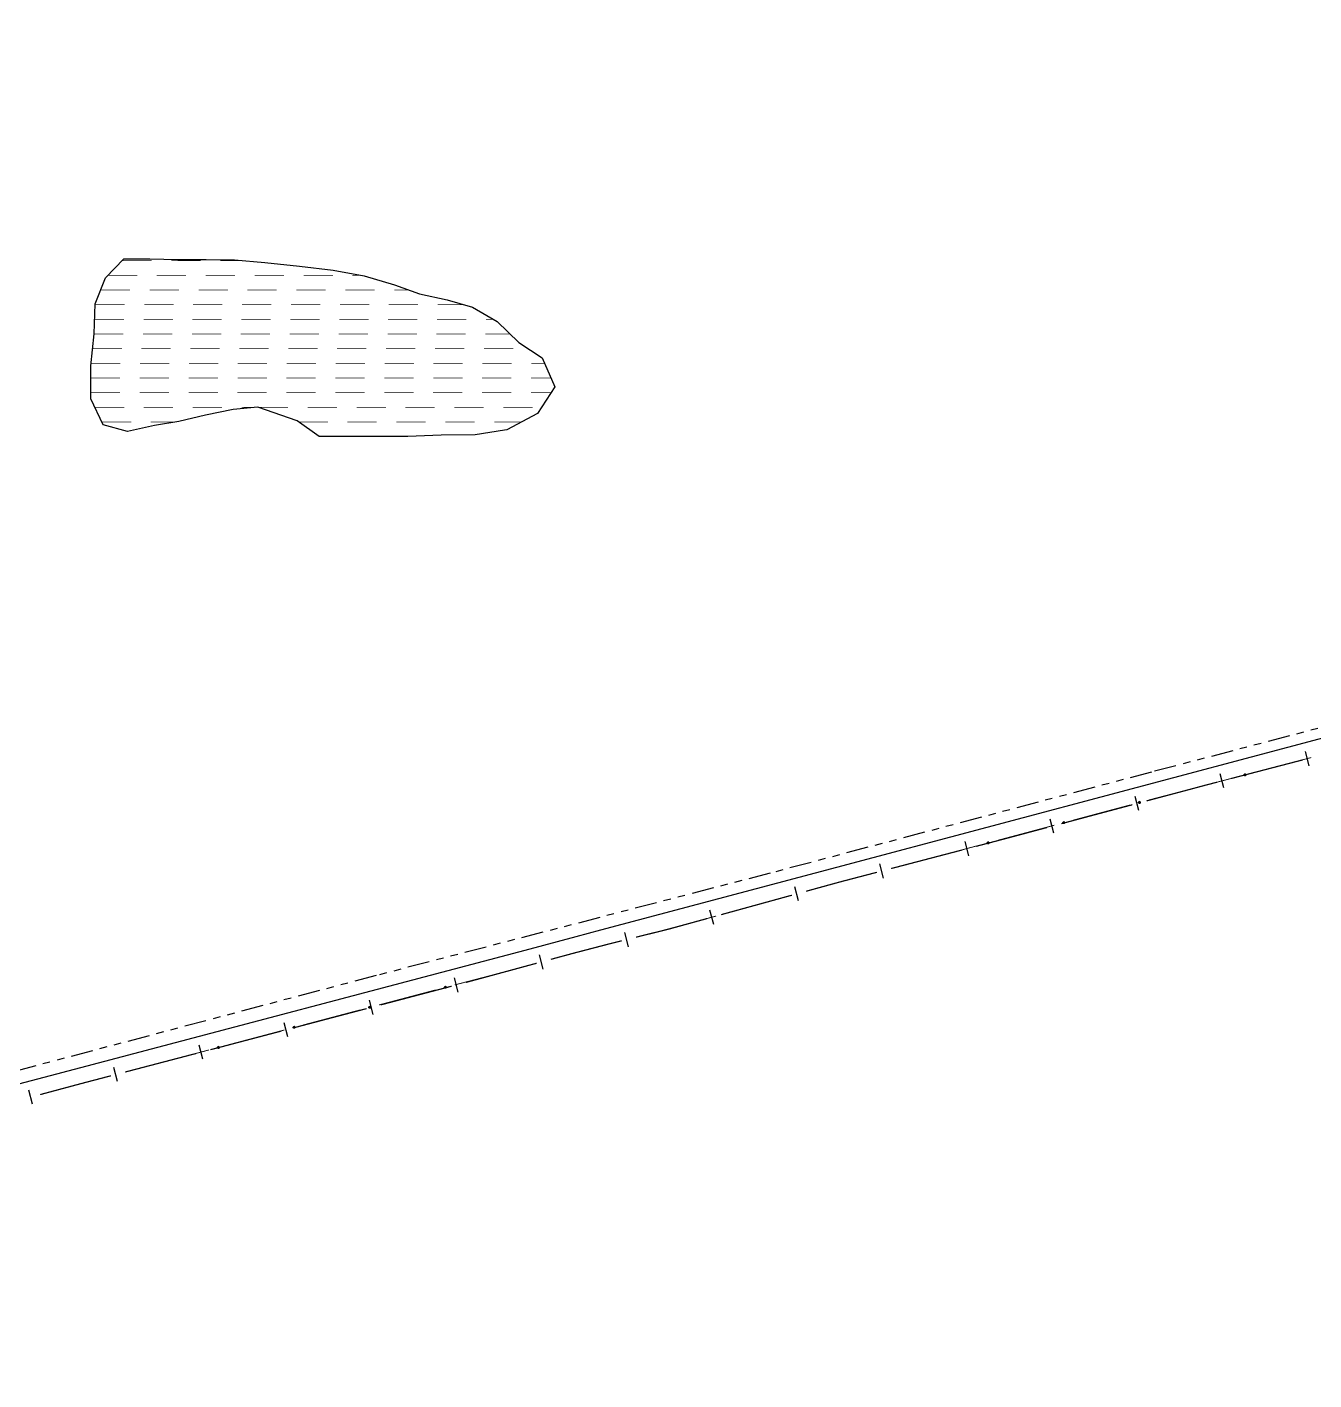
# Model space of a CAD drawing. Extents: x 208948 to 212966, y 4875285 to 4878160.
# Drawn here: x 211835.9 to 212099, y 4875880.1 to 4876156.6 of the extents above; entities that cross this region are included whole.
import ezdxf

# ---------------------------------------------------------------- set-up
doc = ezdxf.new("R2010")
doc.units = 0
doc.header["$LTSCALE"] = 1.5
doc.header["$MEASUREMENT"] = 0
doc.linetypes.add('TRACO_00', pattern=[10, -10])
doc.linetypes.add('TRACO_25', pattern=[8, 3, -1, 1, -1, 1, -1])
for name, color, linetype in [('HD-AREA-SUJ-INUND', 160, 'CONTINUOUS'), ('LM-LIM-SETORES-BAIRROS', 7, 'CONTINUOUS'), ('SV-EIXO-ROD-ESTR', 7, 'CONTINUOUS'), ('SV-FX-DOM-EST', 20, 'CONTINUOUS'), ('SV-ROD-ESTADUAIS', 20, 'CONTINUOUS')]:
    doc.layers.add(name, color=color, linetype=linetype)

# ---------------------------------------------------------------- blocks, each defined once
blk = doc.blocks.new('*X13')
at = {"layer": 'HD-AREA-SUJ-INUND', "const_width": 0.13}
for points in [[(211855.396389, 4876108.875563), (211861.396389, 4876108.876106)], [(211865.396389, 4876108.876468), (211871.396389, 4876108.877011)], [(211875.396389, 4876108.877374), (211879.396389, 4876108.877736)], [(211879.396389, 4876108.877736), (211880.104181, 4876108.87581)], [(211852.443006, 4876105.8755), (211858.443006, 4876105.875879)], [(211862.443006, 4876105.876131), (211868.443006, 4876105.876509)], [(211872.443006, 4876105.876761), (211878.443006, 4876105.877139)], [(211882.443006, 4876105.877391), (211888.443006, 4876105.87777)], [(211892.443006, 4876105.878022), (211898.443006, 4876105.8784)], [(211902.443006, 4876105.878652), (211903.443006, 4876105.878715)], [(211903.443006, 4876105.878715), (211904.087028, 4876105.876017)], [(211850.972574, 4876102.875453), (211856.972574, 4876102.875796)], [(211860.972574, 4876102.876025), (211866.972574, 4876102.876368)], [(211870.972574, 4876102.876597), (211876.972574, 4876102.876941)], [(211880.972574, 4876102.87717), (211886.972574, 4876102.877513)], [(211890.972574, 4876102.877742), (211896.972574, 4876102.878085)], [(211900.972574, 4876102.878314), (211906.972574, 4876102.878657)], [(211910.972574, 4876102.878886), (211913.972574, 4876102.879058)], [(211913.972574, 4876102.879058), (211913.972803, 4876102.876083)], [(211849.861825, 4876099.875409), (211855.861825, 4876099.875724)], [(211859.861825, 4876099.875933), (211865.861825, 4876099.876248)], [(211869.861825, 4876099.876458), (211875.861825, 4876099.876773)], [(211879.861825, 4876099.876983), (211885.861825, 4876099.877298)], [(211889.861825, 4876099.877507), (211895.861825, 4876099.877822)], [(211899.861825, 4876099.878032), (211905.861825, 4876099.878347)], [(211909.861825, 4876099.878557), (211915.861825, 4876099.878872)], [(211919.861825, 4876099.879082), (211924.861825, 4876099.879344)], [(211924.861825, 4876099.879344), (211925.248463, 4876099.876163)], [(211849.734409, 4876096.875374), (211855.734409, 4876096.875678)], [(211859.734409, 4876096.87588), (211865.734409, 4876096.876183)], [(211869.734409, 4876096.876385), (211875.734409, 4876096.876688)], [(211879.734409, 4876096.87689), (211885.734409, 4876096.877193)], [(211889.734409, 4876096.877395), (211895.734409, 4876096.877698)], [(211899.734409, 4876096.8779), (211905.734409, 4876096.878204)], [(211909.734409, 4876096.878406), (211915.734409, 4876096.878709)], [(211919.734409, 4876096.878911), (211925.734409, 4876096.879214)], [(211929.734409, 4876096.879416), (211930.734409, 4876096.879467)], [(211930.734409, 4876096.879467), (211931.28506, 4876096.87619)], [(211849.60468, 4876093.87534), (211855.60468, 4876093.875637)], [(211859.60468, 4876093.875835), (211865.60468, 4876093.876132)], [(211869.60468, 4876093.87633), (211875.60468, 4876093.876627)], [(211879.60468, 4876093.876825), (211885.60468, 4876093.877123)], [(211889.60468, 4876093.877321), (211895.60468, 4876093.877618)], [(211899.60468, 4876093.877816), (211905.60468, 4876093.878113)], [(211909.60468, 4876093.878311), (211915.60468, 4876093.878608)], [(211919.60468, 4876093.878806), (211925.60468, 4876093.879103)], [(211929.60468, 4876093.879301), (211934.60468, 4876093.879549)], [(211934.60468, 4876093.879549), (211934.661767, 4876093.876191)], [(211849.301556, 4876090.875304), (211855.301556, 4876090.875595)], [(211859.301556, 4876090.875788), (211865.301556, 4876090.876079)], [(211869.301555, 4876090.876273), (211875.301555, 4876090.876563)], [(211879.301555, 4876090.876757), (211885.301555, 4876090.877048)], [(211889.301555, 4876090.877242), (211895.301555, 4876090.877532)], [(211899.301555, 4876090.877726), (211905.301555, 4876090.878017)], [(211909.301555, 4876090.87821), (211915.301555, 4876090.878501)], [(211919.301555, 4876090.878695), (211925.301555, 4876090.878985)], [(211929.301555, 4876090.879179), (211935.301555, 4876090.87947)], [(211848.998431, 4876087.875268), (211854.998431, 4876087.875553)], [(211858.998431, 4876087.875743), (211864.998431, 4876087.876028)], [(211868.998431, 4876087.876218), (211874.998431, 4876087.876503)], [(211878.998431, 4876087.876693), (211884.998431, 4876087.876979)], [(211888.998431, 4876087.877169), (211894.998431, 4876087.877454)], [(211898.998431, 4876087.877644), (211904.998431, 4876087.877929)], [(211908.998431, 4876087.878119), (211914.998431, 4876087.878404)], [(211918.998431, 4876087.878594), (211924.998431, 4876087.878879)], [(211928.998431, 4876087.879069), (211934.998431, 4876087.879354)], [(211938.998431, 4876087.879544), (211940.998431, 4876087.879639)], [(211940.998431, 4876087.879639), (211941.697039, 4876087.876195)], [(211848.940137, 4876084.875234), (211854.940137, 4876084.875518)], [(211858.940137, 4876084.875706), (211864.940137, 4876084.875989)], [(211868.940137, 4876084.876178), (211874.940137, 4876084.876461)], [(211878.940137, 4876084.87665), (211884.940137, 4876084.876933)], [(211888.940137, 4876084.877122), (211894.940137, 4876084.877405)], [(211898.940137, 4876084.877594), (211904.940137, 4876084.877877)], [(211908.940137, 4876084.878066), (211914.940137, 4876084.878349)], [(211918.940137, 4876084.878537), (211924.940137, 4876084.878821)], [(211928.940137, 4876084.879009), (211934.940137, 4876084.879292)], [(211938.940137, 4876084.879481), (211942.940137, 4876084.87967)], [(211942.940137, 4876084.87967), (211942.993894, 4876084.876175)], [(211848.930849, 4876081.875201), (211854.930849, 4876081.875484)], [(211858.930849, 4876081.875673), (211864.930849, 4876081.875956)], [(211868.930849, 4876081.876145), (211874.930849, 4876081.876428)], [(211878.930849, 4876081.876617), (211884.930849, 4876081.8769)], [(211888.930849, 4876081.877088), (211894.930849, 4876081.877372)], [(211898.930849, 4876081.87756), (211904.930849, 4876081.877843)], [(211908.930849, 4876081.878032), (211914.930849, 4876081.878315)], [(211918.930849, 4876081.878504), (211924.930849, 4876081.878787)], [(211928.930849, 4876081.878976), (211934.930849, 4876081.879259)], [(211938.930849, 4876081.879447), (211942.930849, 4876081.879636)], [(211942.930849, 4876081.879636), (211943.020098, 4876081.876142)], [(211849.773581, 4876078.875177), (211855.773581, 4876078.87565)], [(211859.773581, 4876078.875965), (211865.773581, 4876078.876438)], [(211869.773581, 4876078.876753), (211875.773581, 4876078.877226)], [(211879.773581, 4876078.877541), (211881.773581, 4876078.877699)], [(211881.773581, 4876078.877699), (211882.503498, 4876078.875504)], [(211883.273024, 4876078.875512), (211889.273024, 4876078.87587)], [(211893.273024, 4876078.876108), (211899.273024, 4876078.876466)], [(211903.273024, 4876078.876705), (211909.273024, 4876078.877063)], [(211913.273024, 4876078.877302), (211919.273024, 4876078.87766)], [(211923.273024, 4876078.877898), (211929.273024, 4876078.878256)], [(211933.273024, 4876078.878495), (211939.273024, 4876078.878853)], [(211851.216741, 4876075.875158), (211857.216741, 4876075.875849)], [(211861.216741, 4876075.87631), (211866.216741, 4876075.876885)], [(211866.216741, 4876075.876885), (211866.416849, 4876075.87531)], [(211891.413553, 4876075.87556), (211897.413553, 4876075.875962)], [(211901.413553, 4876075.87623), (211907.413553, 4876075.876632)], [(211911.413553, 4876075.8769), (211917.413553, 4876075.877302)], [(211921.413553, 4876075.87757), (211927.413553, 4876075.877972)], [(211931.413553, 4876075.87824), (211936.413553, 4876075.878575)], [(211936.413553, 4876075.878575), (211936.987276, 4876075.876016)]]:
    blk.add_lwpolyline(points, dxfattribs=at)

msp = doc.modelspace()

# ---------------------------------------------------------------- linework, layer by layer
at = {"layer": 'HD-AREA-SUJ-INUND', "linetype": 'TRACO_00'}
msp.add_polyline3d([(211883.104432, 4876078.935366, 9.19886), (211878.084714, 4876078.435326, 9.19886), (211872.384959, 4876077.275288, 9.19886), (211866.925166, 4876075.955255, 9.19886), (211861.965408, 4876075.175219, 9.19886), (211856.485625, 4876073.915184, 9.19886), (211851.48615, 4876075.315116, 9.19886), (211848.92701, 4876080.635014, 9.19886), (211848.936395, 4876083.666431, 9.19886), (211848.947875, 4876087.374916, 9.19886), (211849.60867, 4876093.914828, 9.19886), (211849.869441, 4876100.054741, 9.19886), (211851.949981, 4876105.374683, 9.19886), (211855.730214, 4876109.214664, 9.19886), (211861.009847, 4876109.194715, 9.19886), (211866.709443, 4876109.11477, 9.19886), (211872.549037, 4876109.094827, 9.19886), (211878.348629, 4876109.034883, 9.19886), (211884.528131, 4876108.47495, 9.19886), (211891.62754, 4876107.69503, 9.19886), (211898.526966, 4876106.935107, 9.19886), (211904.826377, 4876105.735184, 9.19886), (211911.025717, 4876103.93527, 9.19886), (211916.145127, 4876102.095346, 9.19886), (211921.784581, 4876100.875418, 9.19886), (211926.984029, 4876099.375489, 9.19886), (211932.043302, 4876096.43558, 9.19886), (211936.442446, 4876092.135685, 9.19886), (211941.22171, 4876088.975777, 9.19886), (211943.780772, 4876083.055887, 9.19886), (211940.260313, 4876077.595933, 9.19886), (211933.980323, 4876074.295921, 9.19886), (211933.497801, 4876074.218232, 9.19886), (211927.520635, 4876073.255874, 9.19886), (211920.601105, 4876073.195809, 9.19886), (211913.741545, 4876072.935747, 9.19886), (211907.361978, 4876072.875687, 9.19886), (211900.722437, 4876072.875623, 9.19886), (211895.642787, 4876072.875574, 9.19886), (211891.103515, 4876076.095484, 9.19886)], close=True, dxfattribs=at)
at = {"layer": 'LM-LIM-SETORES-BAIRROS'}
for points in [[(212098.018884, 4876005.599563), (212097.263336, 4876008.502862)], [(212080.599088, 4876001.066273), (212079.84354, 4876003.969573)], [(212063.212523, 4875996.444485), (212062.438465, 4875999.342904)], [(212045.822009, 4875991.800134), (212045.04795, 4875994.698553)], [(212028.414692, 4875987.189825), (212027.655218, 4875990.0921)], [(212011.001043, 4875982.632982), (212010.241569, 4875985.535257)], [(211993.636264, 4875977.968665), (211992.839471, 4875980.860917)], [(211976.282751, 4875973.187912), (211975.485959, 4875976.080164)], [(211958.834045, 4875968.619834), (211958.1112, 4875971.531448)], [(211941.456716, 4875964.056367), (211940.67016, 4875966.95142)], [(211924.071535, 4875959.347446), (211923.307523, 4875962.248529)], [(211906.665034, 4875954.763373), (211905.901022, 4875957.664457)], [(211889.258533, 4875950.179301), (211888.494521, 4875953.080384)], [(211871.848554, 4875945.600207), (211871.088604, 4875948.502358)], [(211854.435652, 4875941.040508), (211853.675702, 4875943.942658)], [(211837.049451, 4875936.41638), (211836.271533, 4875939.313766)]]:
    msp.add_lwpolyline(points, dxfattribs=at)
at = {"layer": 'LM-LIM-SETORES-BAIRROS', "const_width": 0.25}
for points in [[(212082.156847, 4876003.021622), (212096.673344, 4876006.799363)], [(212077.065136, 4876001.696566), (212079.253548, 4876002.266074)], [(212064.757773, 4875998.409734), (212076.35145, 4876001.505968)], [(212076.35145, 4876001.505968), (212077.065136, 4876001.696566)], [(212047.367259, 4875993.765383), (212061.859354, 4875997.635675)], [(212035.192745, 4875990.514029), (212044.46884, 4875992.991324)], [(212012.556156, 4875984.590435), (212027.06753, 4875988.387805)], [(212029.969805, 4875989.147278), (212034.80693, 4875990.413068)], [(212034.80693, 4875990.413068), (212035.192745, 4875990.514029)], [(212001.955759, 4875981.8165), (212009.653881, 4875983.830962)], [(211995.166035, 4875979.945986), (212001.914624, 4875981.805168)], [(212001.914624, 4875981.805168), (212001.955759, 4875981.8165)], [(211977.812523, 4875975.165233), (211992.273783, 4875979.149194)], [(211967.227768, 4875972.249218), (211974.920271, 4875974.36844)], [(211960.413698, 4875970.557538), (211967.207463, 4875972.244177)], [(211967.207463, 4875972.244177), (211967.227768, 4875972.249218)], [(211947.474732, 4875967.245775), (211954.592808, 4875969.102665)], [(211954.592808, 4875969.102665), (211955.367165, 4875969.304671)], [(211955.367165, 4875969.304671), (211957.502084, 4875969.834692)], [(211942.993473, 4875966.028264), (211946.853543, 4875967.077005)], [(211946.853543, 4875967.077005), (211947.474732, 4875967.245775)], [(211925.623157, 4875961.30893), (211940.09842, 4875965.241709)], [(211908.217084, 4875956.723256), (211922.722502, 4875960.543317)], [(211890.810583, 4875952.139184), (211905.316001, 4875955.959244)], [(211875.40671, 4875948.082512), (211887.909499, 4875951.375172)], [(211855.990444, 4875942.998216), (211870.501195, 4875946.797966)], [(211873.403345, 4875947.557916), (211875.338112, 4875948.064549)], [(211875.338112, 4875948.064549), (211875.40671, 4875948.082512)], [(211847.433933, 4875940.757629), (211853.088294, 4875942.238266)], [(211838.592082, 4875938.383685), (211847.284239, 4875940.717438)], [(211847.284239, 4875940.717438), (211847.433933, 4875940.757629)]]:
    msp.add_lwpolyline(points, dxfattribs=at)
at = {"layer": 'SV-EIXO-ROD-ESTR', "const_width": 0.18}
for points in [[(212098.43065, 4876007.282837), (212086.821087, 4876004.246713)], [(212078.113915, 4876001.969619), (212078.019501, 4876001.944928)], [(212082.951233, 4876003.234671), (212078.113915, 4876001.969619)], [(212076.84449, 4876001.63764), (212065.234928, 4875998.601515)], [(212061.36865, 4875997.575939), (212049.774783, 4875994.480419)], [(212045.91016, 4875993.448579), (212034.316293, 4875990.35306)], [(212030.451671, 4875989.32122), (212021.75627, 4875986.99958)], [(212021.75627, 4875986.99958), (212021.447941, 4875986.917258)], [(211976.768684, 4875974.877663), (211968.079519, 4875972.532794)], [(211967.557089, 4875972.39181), (211965.178591, 4875971.768234)], [(211968.079519, 4875972.532794), (211967.557089, 4875972.39181)], [(211934.970936, 4875963.848624), (211923.363231, 4875960.805405)], [(211919.33029, 4875959.74808), (211907.89354, 4875956.720264)], [(211919.493996, 4875959.790999), (211919.33029, 4875959.74808)], [(211904.026756, 4875955.696555), (211892.426404, 4875952.625426)], [(211888.55962, 4875951.601717), (211876.959268, 4875948.530588)], [(211873.09259, 4875947.506478), (211866.328124, 4875945.705924)], [(211866.328124, 4875945.705924), (211866.164013, 4875945.662242)]]:
    msp.add_lwpolyline(points, dxfattribs=at)
at = {"layer": 'SV-EIXO-ROD-ESTR'}
for points in [[(212085.053017, 4876003.670545), (212085.028909, 4876003.627991), (212084.999488, 4876003.596348), (212084.967353, 4876003.577019), (212084.934503, 4876003.567342), (212084.89978, 4876003.561228), (212084.863412, 4876003.562787), (212084.823431, 4876003.573459), (212084.780574, 4876003.597343), (212084.750139, 4876003.629612), (212084.729503, 4876003.660103), (212084.717441, 4876003.693777), (212084.712066, 4876003.727608), (212084.714935, 4876003.765331), (212084.726146, 4876003.805742), (212084.751205, 4876003.848256), (212084.780261, 4876003.87908), (212084.811835, 4876003.896961), (212084.845765, 4876003.908873), (212084.881289, 4876003.91469), (212084.916979, 4876003.912954), (212084.957647, 4876003.901593), (212084.99928, 4876003.876304), (212085.030354, 4876003.847675), (212085.048673, 4876003.816361), (212085.059649, 4876003.782692), (212085.066205, 4876003.74794), (212085.066159, 4876003.711317), (212085.053017, 4876003.670545)], [(212063.468175, 4875998.022568), (212063.444286, 4875997.979891), (212063.415027, 4875997.948097), (212063.382991, 4875997.928603), (212063.350191, 4875997.918759), (212063.3155, 4875997.912467), (212063.279124, 4875997.91384), (212063.239089, 4875997.924307), (212063.19611, 4875997.947971), (212063.165511, 4875997.980085), (212063.144719, 4875998.010469), (212063.132485, 4875998.044081), (212063.126937, 4875998.077884), (212063.129613, 4875998.115621), (212063.140616, 4875998.156089), (212063.165457, 4875998.198731), (212063.194355, 4875998.229703), (212063.225837, 4875998.247745), (212063.259706, 4875998.259831), (212063.295199, 4875998.26583), (212063.330898, 4875998.264276), (212063.371623, 4875998.253124), (212063.413385, 4875998.228048), (212063.444606, 4875998.199579), (212063.463085, 4875998.168359), (212063.474233, 4875998.134747), (212063.480966, 4875998.100029), (212063.481108, 4875998.063406), (212063.468175, 4875998.022568)], [(212048.009686, 4875993.895208), (212047.985796, 4875993.852531), (212047.956537, 4875993.820738), (212047.924502, 4875993.801244), (212047.891701, 4875993.791399), (212047.85701, 4875993.785108), (212047.820635, 4875993.786481), (212047.7806, 4875993.796948), (212047.737621, 4875993.820612), (212047.707021, 4875993.852725), (212047.686229, 4875993.88311), (212047.673995, 4875993.916721), (212047.668447, 4875993.950524), (212047.671123, 4875993.988262), (212047.682126, 4875994.02873), (212047.706967, 4875994.071371), (212047.735866, 4875994.102344), (212047.767347, 4875994.120385), (212047.801216, 4875994.132471), (212047.83671, 4875994.13847), (212047.872409, 4875994.136917), (212047.913134, 4875994.125765), (212047.954896, 4875994.100689), (212047.986116, 4875994.072219), (212048.004595, 4875994.040999), (212048.015743, 4875994.007387), (212048.022477, 4875993.972669), (212048.022619, 4875993.936046), (212048.009686, 4875993.895208)], [(212032.551196, 4875989.767849), (212032.527306, 4875989.725172), (212032.498048, 4875989.693378), (212032.466012, 4875989.673884), (212032.433211, 4875989.66404), (212032.39852, 4875989.657748), (212032.362145, 4875989.659121), (212032.32211, 4875989.669588), (212032.279131, 4875989.693252), (212032.248532, 4875989.725365), (212032.22774, 4875989.75575), (212032.215505, 4875989.789362), (212032.209958, 4875989.823165), (212032.212634, 4875989.860902), (212032.223637, 4875989.90137), (212032.248478, 4875989.944011), (212032.277376, 4875989.974984), (212032.308858, 4875989.993026), (212032.342726, 4875990.005112), (212032.37822, 4875990.011111), (212032.413919, 4875990.009557), (212032.454644, 4875989.998405), (212032.496406, 4875989.973329), (212032.527627, 4875989.944859), (212032.546106, 4875989.91364), (212032.557253, 4875989.880028), (212032.563987, 4875989.84531), (212032.564129, 4875989.808687), (212032.551196, 4875989.767849)], [(211921.595514, 4875960.228158), (211921.571432, 4875960.185589), (211921.54203, 4875960.153928), (211921.509907, 4875960.134579), (211921.477062, 4875960.124882), (211921.442343, 4875960.118747), (211921.405974, 4875960.120284), (211921.365987, 4875960.130931), (211921.323115, 4875960.154789), (211921.292661, 4875960.18704), (211921.272006, 4875960.217518), (211921.259923, 4875960.251184), (211921.254528, 4875960.285012), (211921.257374, 4875960.322737), (211921.26856, 4875960.363155), (211921.293593, 4875960.405684), (211921.32263, 4875960.436526), (211921.354193, 4875960.454426), (211921.388115, 4875960.466359), (211921.423636, 4875960.472197), (211921.459327, 4875960.470483), (211921.500002, 4875960.459147), (211921.54165, 4875960.433884), (211921.572742, 4875960.405273), (211921.59108, 4875960.37397), (211921.602076, 4875960.340309), (211921.608654, 4875960.305561), (211921.608631, 4875960.268938), (211921.595514, 4875960.228158)], [(211906.127216, 4875956.138767), (211906.103237, 4875956.09614), (211906.073911, 4875956.064408), (211906.041835, 4875956.044982), (211906.009013, 4875956.035207), (211905.974309, 4875956.028988), (211905.937937, 4875956.030437), (211905.897924, 4875956.040988), (211905.854995, 4875956.064743), (211905.824463, 4875956.09692), (211905.803735, 4875956.127349), (211905.791571, 4875956.160986), (211905.786095, 4875956.194801), (211905.78885, 4875956.232533), (211905.799938, 4875956.272977), (211905.824869, 4875956.315566), (211905.853832, 4875956.346478), (211905.885352, 4875956.364453), (211905.919246, 4875956.376468), (211905.954752, 4875956.382392), (211905.990448, 4875956.380764), (211906.031149, 4875956.369526), (211906.072858, 4875956.344362), (211906.104019, 4875956.315827), (211906.122432, 4875956.284568), (211906.133509, 4875956.250933), (211906.14017, 4875956.216201), (211906.140235, 4875956.179578), (211906.127216, 4875956.138767)], [(211890.66008, 4875952.043929), (211890.636101, 4875952.001302), (211890.606775, 4875951.96957), (211890.574699, 4875951.950144), (211890.541877, 4875951.940368), (211890.507173, 4875951.93415), (211890.470801, 4875951.935599), (211890.430788, 4875951.94615), (211890.387859, 4875951.969905), (211890.357327, 4875952.002082), (211890.336599, 4875952.032511), (211890.324435, 4875952.066148), (211890.318959, 4875952.099963), (211890.321714, 4875952.137694), (211890.332802, 4875952.178139), (211890.357733, 4875952.220728), (211890.386696, 4875952.25164), (211890.418216, 4875952.269615), (211890.45211, 4875952.28163), (211890.487616, 4875952.287554), (211890.523311, 4875952.285925), (211890.564013, 4875952.274688), (211890.605722, 4875952.249524), (211890.636883, 4875952.220989), (211890.655296, 4875952.18973), (211890.666373, 4875952.156095), (211890.673034, 4875952.121363), (211890.673099, 4875952.08474), (211890.66008, 4875952.043929)], [(211875.192944, 4875947.94909), (211875.168965, 4875947.906464), (211875.139639, 4875947.874732), (211875.107562, 4875947.855306), (211875.074741, 4875947.84553), (211875.040037, 4875947.839311), (211875.003665, 4875947.840761), (211874.963652, 4875947.851312), (211874.920723, 4875947.875066), (211874.890191, 4875947.907244), (211874.869463, 4875947.937672), (211874.857299, 4875947.97131), (211874.851823, 4875948.005124), (211874.854578, 4875948.042856), (211874.865666, 4875948.083301), (211874.890597, 4875948.12589), (211874.91956, 4875948.156802), (211874.951079, 4875948.174777), (211874.984973, 4875948.186791), (211875.02048, 4875948.192716), (211875.056175, 4875948.191087), (211875.096877, 4875948.179849), (211875.138586, 4875948.154686), (211875.169747, 4875948.12615), (211875.18816, 4875948.094892), (211875.199237, 4875948.061257), (211875.205898, 4875948.026525), (211875.205963, 4875947.989901), (211875.192944, 4875947.94909)]]:
    msp.add_lwpolyline(points, close=True, dxfattribs=at)
for points in [[(212085.030354, 4876003.847675), (212084.712066, 4876003.727608)], [(212084.99928, 4876003.876304), (212084.714935, 4876003.765331)], [(212085.048673, 4876003.816361), (212084.717441, 4876003.693777)], [(212085.035961, 4876003.831884), (212084.717547, 4876003.711941)], [(212085.012464, 4876003.862409), (212084.717811, 4876003.748681)], [(212084.975135, 4876003.886497), (212084.723356, 4876003.786802)], [(212085.051538, 4876003.799287), (212084.724512, 4876003.679913)], [(212084.957647, 4876003.901593), (212084.726146, 4876003.805742)], [(212085.059649, 4876003.782692), (212084.729503, 4876003.660103)], [(212085.05954, 4876003.763298), (212084.745085, 4876003.644391)], [(212084.932587, 4876003.903578), (212084.746063, 4876003.829411)], [(212085.066205, 4876003.74794), (212084.750139, 4876003.629612)], [(212084.916979, 4876003.912954), (212084.751205, 4876003.848256)], [(212085.06157, 4876003.728569), (212084.769903, 4876003.614211)], [(212084.895096, 4876003.912109), (212084.771816, 4876003.865765)], [(212084.881289, 4876003.91469), (212084.780261, 4876003.87908)], [(212085.066159, 4876003.711317), (212084.780574, 4876003.597343)], [(212085.05832, 4876003.692458), (212084.804936, 4876003.588113)], [(212085.053017, 4876003.670545), (212084.823431, 4876003.573459)], [(212085.038944, 4876003.6479), (212084.85047, 4876003.570402)], [(212085.028909, 4876003.627991), (212084.863412, 4876003.562787)], [(212085.012216, 4876003.609881), (212084.889911, 4876003.565202)], [(212084.999488, 4876003.596348), (212084.89978, 4876003.561228)], [(212063.444606, 4875998.199579), (212063.126937, 4875998.077884)], [(212063.413385, 4875998.228048), (212063.129613, 4875998.115621)], [(212063.463085, 4875998.168359), (212063.132485, 4875998.044081)], [(212063.450294, 4875998.183816), (212063.132497, 4875998.062246)], [(212063.42664, 4875998.214221), (212063.132574, 4875998.098986)], [(212063.389189, 4875998.238118), (212063.137924, 4875998.137135)], [(212063.466037, 4875998.1513), (212063.139627, 4875998.030253)], [(212063.371623, 4875998.253124), (212063.140616, 4875998.156089)], [(212063.474233, 4875998.134747), (212063.144719, 4875998.010469)], [(212063.474223, 4875998.115352), (212063.160381, 4875997.994837)], [(212063.346554, 4875998.254981), (212063.160412, 4875998.17986)], [(212063.330898, 4875998.264276), (212063.165457, 4875998.198731)], [(212063.480966, 4875998.100029), (212063.165511, 4875997.980085)], [(212063.476431, 4875998.080634), (212063.185353, 4875997.964784)], [(212063.30902, 4875998.263319), (212063.185979, 4875998.216345)], [(212063.295199, 4875998.26583), (212063.194355, 4875998.229703)], [(212063.481108, 4875998.063406), (212063.19611, 4875997.947971)], [(212063.473366, 4875998.044507), (212063.22052, 4875997.938866)], [(212063.468175, 4875998.022568), (212063.239089, 4875997.924307)], [(212063.454218, 4875997.99985), (212063.266143, 4875997.921388)], [(212063.444286, 4875997.979891), (212063.279124, 4875997.91384)], [(212063.427685, 4875997.961695), (212063.305611, 4875997.91639)], [(212063.415027, 4875997.948097), (212063.3155, 4875997.912467)], [(212047.986116, 4875994.072219), (212047.668447, 4875993.950524)], [(212047.954896, 4875994.100689), (212047.671123, 4875993.988262)], [(212048.004595, 4875994.040999), (212047.673995, 4875993.916721)], [(212047.991804, 4875994.056457), (212047.674008, 4875993.934886)], [(212047.968151, 4875994.086862), (212047.674084, 4875993.971627)], [(212047.930699, 4875994.110758), (212047.679434, 4875994.009776)], [(212048.007548, 4875994.02394), (212047.681137, 4875993.902894)], [(212047.913134, 4875994.125765), (212047.682126, 4875994.02873)], [(212048.015743, 4875994.007387), (212047.686229, 4875993.88311)], [(212048.015733, 4875993.987993), (212047.701892, 4875993.867478)], [(212047.888064, 4875994.127621), (212047.701922, 4875994.0525)], [(212047.872409, 4875994.136917), (212047.706967, 4875994.071371)], [(212048.022477, 4875993.972669), (212047.707021, 4875993.852725)], [(212048.017941, 4875993.953274), (212047.726863, 4875993.837425)], [(212047.85053, 4875994.13596), (212047.727489, 4875994.088985)], [(212047.83671, 4875994.13847), (212047.735866, 4875994.102344)], [(212048.022619, 4875993.936046), (212047.737621, 4875993.820612)], [(212048.014876, 4875993.917148), (212047.76203, 4875993.811506)], [(212048.009686, 4875993.895208), (212047.7806, 4875993.796948)], [(212047.995728, 4875993.87249), (212047.807654, 4875993.794029)], [(212047.985796, 4875993.852531), (212047.820635, 4875993.786481)], [(212047.969195, 4875993.834335), (212047.847121, 4875993.789031)], [(212047.956537, 4875993.820738), (212047.85701, 4875993.785108)], [(212032.527627, 4875989.944859), (212032.209958, 4875989.823165)], [(212032.496406, 4875989.973329), (212032.212634, 4875989.860902)], [(212032.546106, 4875989.91364), (212032.215505, 4875989.789362)], [(212032.533315, 4875989.929097), (212032.215518, 4875989.807526)], [(212032.509661, 4875989.959502), (212032.215594, 4875989.844267)], [(212032.47221, 4875989.983399), (212032.220944, 4875989.882416)], [(212032.549058, 4875989.89658), (212032.222647, 4875989.775534)], [(212032.454644, 4875989.998405), (212032.223637, 4875989.90137)], [(212032.557253, 4875989.880028), (212032.22774, 4875989.75575)], [(212032.557244, 4875989.860633), (212032.243402, 4875989.740118)], [(212032.429575, 4875990.000262), (212032.243433, 4875989.925141)], [(212032.413919, 4875990.009557), (212032.248478, 4875989.944011)], [(212032.563987, 4875989.84531), (212032.248532, 4875989.725365)], [(212032.559452, 4875989.825915), (212032.268374, 4875989.710065)], [(212032.39204, 4875990.0086), (212032.268999, 4875989.961626)], [(212032.37822, 4875990.011111), (212032.277376, 4875989.974984)], [(212032.564129, 4875989.808687), (212032.279131, 4875989.693252)], [(212032.556386, 4875989.789788), (212032.30354, 4875989.684147)], [(212032.551196, 4875989.767849), (212032.32211, 4875989.669588)], [(212032.537239, 4875989.745131), (212032.349164, 4875989.666669)], [(212032.527306, 4875989.725172), (212032.362145, 4875989.659121)], [(212032.510706, 4875989.706976), (212032.388631, 4875989.661671)], [(212032.498048, 4875989.693378), (212032.39852, 4875989.657748)], [(211921.54165, 4875960.433884), (211921.257374, 4875960.322737)], [(211921.554843, 4875960.419997), (211921.26026, 4875960.306089)], [(211921.5175, 4875960.444062), (211921.265782, 4875960.344213)], [(211921.500002, 4875960.459147), (211921.26856, 4875960.363155)], [(211921.474941, 4875960.461117), (211921.288463, 4875960.386836)], [(211921.459327, 4875960.470483), (211921.293593, 4875960.405684)], [(211921.437445, 4875960.469625), (211921.314193, 4875960.423205)], [(211921.423636, 4875960.472197), (211921.32263, 4875960.436526)], [(211921.572742, 4875960.405273), (211921.254528, 4875960.285012)], [(211921.59108, 4875960.37397), (211921.259923, 4875960.251184)], [(211921.578359, 4875960.389486), (211921.260018, 4875960.269349)], [(211921.593956, 4875960.356898), (211921.267003, 4875960.237325)], [(211921.602076, 4875960.340309), (211921.272006, 4875960.217518)], [(211921.601979, 4875960.320914), (211921.287597, 4875960.201816)], [(211921.608654, 4875960.305561), (211921.292661, 4875960.18704)], [(211921.604031, 4875960.286186), (211921.312434, 4875960.17165)], [(211921.608631, 4875960.268938), (211921.323115, 4875960.154789)], [(211921.600803, 4875960.250074), (211921.347483, 4875960.145573)], [(211921.595514, 4875960.228158), (211921.365987, 4875960.130931)], [(211921.581454, 4875960.205503), (211921.393027, 4875960.127891)], [(211921.571432, 4875960.185589), (211921.405974, 4875960.120284)], [(211921.554749, 4875960.167468), (211921.432472, 4875960.122715)], [(211921.54203, 4875960.153928), (211921.442343, 4875960.118747)], [(211906.104019, 4875956.315827), (211905.786095, 4875956.194801)], [(211906.072858, 4875956.344362), (211905.78885, 4875956.232533)], [(211906.122432, 4875956.284568), (211905.791571, 4875956.160986)], [(211906.109674, 4875956.300053), (211905.791622, 4875956.179151)], [(211906.086084, 4875956.330508), (211905.791776, 4875956.215891)], [(211906.048683, 4875956.354483), (211905.797206, 4875956.254029)], [(211906.125349, 4875956.267503), (211905.798684, 4875956.147144)], [(211906.031149, 4875956.369526), (211905.799938, 4875956.272977)], [(211906.133509, 4875956.250933), (211905.803735, 4875956.127349)], [(211906.133459, 4875956.231539), (211905.819364, 4875956.111684)], [(211906.006084, 4875956.371435), (211905.819784, 4875956.296706)], [(211906.14017, 4875956.216201), (211905.824463, 4875956.09692)], [(211905.990448, 4875956.380764), (211905.824869, 4875956.315566)], [(211906.135594, 4875956.196816), (211905.844273, 4875956.081579)], [(211905.968567, 4875956.379853), (211905.845428, 4875956.333137)], [(211905.954752, 4875956.382392), (211905.853832, 4875956.346478)], [(211906.140235, 4875956.179578), (211905.854995, 4875956.064743)], [(211906.132453, 4875956.160696), (211905.879385, 4875956.055586)], [(211906.127216, 4875956.138767), (211905.897924, 4875956.040988)], [(211906.113211, 4875956.116079), (211905.924972, 4875956.038013)], [(211906.103237, 4875956.09614), (211905.937937, 4875956.030437)], [(211906.086598, 4875956.077979), (211905.964428, 4875956.032932)], [(211906.073911, 4875956.064408), (211905.974309, 4875956.028988)], [(211890.636883, 4875952.220989), (211890.318959, 4875952.099963)], [(211890.605722, 4875952.249524), (211890.321714, 4875952.137694)], [(211890.655296, 4875952.18973), (211890.324435, 4875952.066148)], [(211890.642538, 4875952.205215), (211890.324486, 4875952.084312)], [(211890.618948, 4875952.235669), (211890.32464, 4875952.121053)], [(211890.581547, 4875952.259644), (211890.33007, 4875952.15919)], [(211890.658213, 4875952.172665), (211890.331548, 4875952.052305)], [(211890.564013, 4875952.274688), (211890.332802, 4875952.178139)], [(211890.666373, 4875952.156095), (211890.336599, 4875952.032511)], [(211890.666323, 4875952.1367), (211890.352228, 4875952.016846)], [(211890.538948, 4875952.276597), (211890.352648, 4875952.201868)], [(211890.673034, 4875952.121363), (211890.357327, 4875952.002082)], [(211890.523311, 4875952.285925), (211890.357733, 4875952.220728)], [(211890.501431, 4875952.285015), (211890.378292, 4875952.238299)], [(211890.487616, 4875952.287554), (211890.386696, 4875952.25164)], [(211890.668458, 4875952.101977), (211890.377137, 4875951.98674)], [(211890.673099, 4875952.08474), (211890.387859, 4875951.969905)], [(211890.665316, 4875952.065857), (211890.412249, 4875951.960748)], [(211890.66008, 4875952.043929), (211890.430788, 4875951.94615)], [(211890.646075, 4875952.02124), (211890.457836, 4875951.943175)], [(211890.636101, 4875952.001302), (211890.470801, 4875951.935599)], [(211890.619462, 4875951.983141), (211890.497292, 4875951.938094)], [(211890.606775, 4875951.96957), (211890.507173, 4875951.93415)], [(211875.169747, 4875948.12615), (211874.851823, 4875948.005124)], [(211875.138586, 4875948.154686), (211874.854578, 4875948.042856)], [(211875.18816, 4875948.094892), (211874.857299, 4875947.97131)], [(211875.175402, 4875948.110376), (211874.85735, 4875947.989474)], [(211875.151812, 4875948.140831), (211874.857504, 4875948.026215)], [(211875.114411, 4875948.164806), (211874.862934, 4875948.064352)], [(211875.191077, 4875948.077827), (211874.864412, 4875947.957467)], [(211875.096877, 4875948.179849), (211874.865666, 4875948.083301)], [(211875.199237, 4875948.061257), (211874.869463, 4875947.937672)], [(211875.199186, 4875948.041862), (211874.885092, 4875947.922008)], [(211875.071812, 4875948.181759), (211874.885512, 4875948.107029)], [(211875.205898, 4875948.026525), (211874.890191, 4875947.907244)], [(211875.056175, 4875948.191087), (211874.890597, 4875948.12589)], [(211875.201322, 4875948.007139), (211874.910001, 4875947.891902)], [(211875.034295, 4875948.190176), (211874.911155, 4875948.143461)], [(211875.02048, 4875948.192716), (211874.91956, 4875948.156802)], [(211875.205963, 4875947.989901), (211874.920723, 4875947.875066)], [(211875.19818, 4875947.971019), (211874.945113, 4875947.86591)], [(211875.192944, 4875947.94909), (211874.963652, 4875947.851312)], [(211875.178939, 4875947.926402), (211874.9907, 4875947.848336)], [(211875.168965, 4875947.906464), (211875.003665, 4875947.840761)], [(211875.152326, 4875947.888303), (211875.030156, 4875947.843255)], [(211875.139639, 4875947.874732), (211875.040037, 4875947.839311)]]:
    msp.add_lwpolyline(points, dxfattribs=at)
at = {"layer": 'SV-FX-DOM-EST', "linetype": 'TRACO_25'}
msp.add_polyline3d([(212330.183136, 4876075.619695, 12.700837), (212262.255364, 4876056.459324, 12.660584), (212212.014011, 4876043.099113, 12.660584), (212190.427868, 4876037.358914, 11.986353), (212128.796986, 4876020.866472, 11.700991), (212065.8017, 4876004.303632, 11.720952), (211987.827557, 4875983.640096, 11.720952), (211907.29355, 4875962.716498, 12.100226), (211824.239788, 4875940.712733, 12.100226), (211728.786966, 4875915.348395, 11.221908), (211652.592632, 4875895.584995, 10.603093), (211593.560134, 4875880.056116, 10.603093)], dxfattribs=at)
at = {"layer": 'SV-ROD-ESTADUAIS', "linetype": 'Continuous'}
msp.add_polyline3d([(211769.02429, 4875923.389878, 11.501373), (211846.938457, 4875943.893393, 12.000418), (211937.771643, 4875967.897503, 12.060303), (211948.171754, 4875970.709438, 12.060303), (211953.204744, 4875972.043012, 12.060303), (212001.446844, 4875984.900408, 11.900608), (212093.61991, 4876009.404598, 11.92057), (212175.973712, 4876031.328346, 11.860685), (212212.620506, 4876040.818376, 12.660584), (212262.878989, 4876054.183141, 12.660584), (212330.799958, 4876073.341863, 13.385131), (212394.806438, 4876089.956455, 13.938604), (212441.178697, 4876102.107743, 14.139867), (212487.14863, 4876114.208416, 14.884541), (212550.029358, 4876130.776917, 15.055614), (212567.20183, 4876135.183814, 15.07574), (212571.584678, 4876138.993149, 15.07574), (212573.287744, 4876144.793979, 15.055614), (212572.325499, 4876150.058226, 15.015361), (212569.505356, 4876153.426412, 14.954983), (212534.710453, 4876189.749799, 14.542393), (212487.980978, 4876238.846086, 14.129804), (212463.427343, 4876266.514195, 13.536078), (212432.536475, 4876299.062063, 12.9021)], dxfattribs=at)

# ---------------------------------------------------------------- block references
at = {"layer": 'HD-AREA-SUJ-INUND'}
msp.add_blockref('*X13', (0, 0), dxfattribs=at)

doc.saveas('drawing.dxf')
